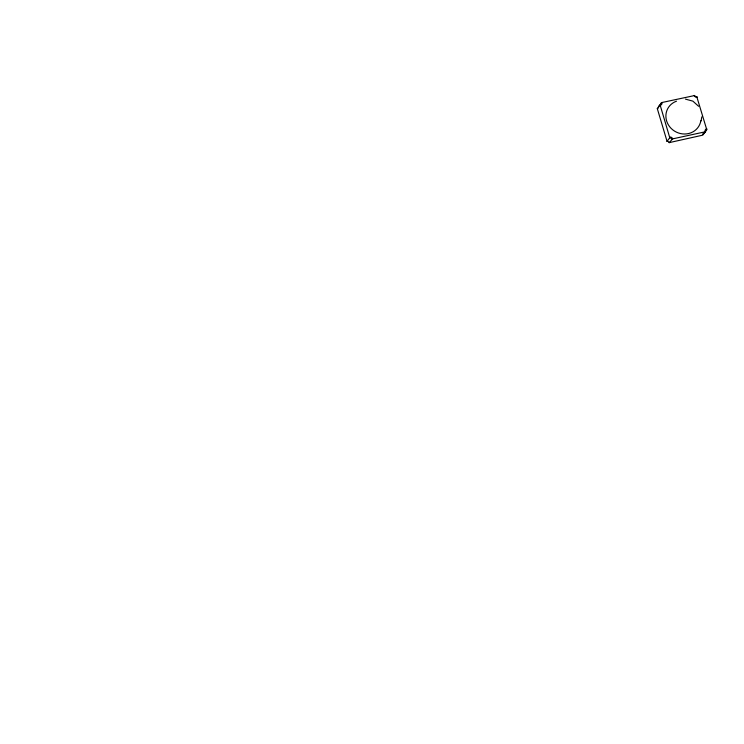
<?xml version="1.0" encoding="UTF-8"?>
<svg xmlns="http://www.w3.org/2000/svg" width="744" height="744" viewBox="0 0 744 744"><rect width="100%" height="100%" fill="white"/><g stroke="black" fill="none" stroke-linecap="round" stroke-linejoin="round"><path stroke-width="1.12" d="M666.977 141.397L669.6 137.984L669.581 137.073L660.216 105.35A2.502 2.325 27 0 0 661.937 102.644L661.063 103.016A1.786 1.655 27 0 1 659.854 104.951L657.296 108.596L667.07 141.379A1.776 1.665 28.9 0 1 669.144 142.643L702.727 135.157L705.582 131.623A1.786 1.665 30 0 1 706.772 129.679L696.803 96.794A1.776 1.646 28.2 0 1 694.719 95.52L661.9 102.523L658.514 106.671A1.767 1.646 27 0 1 658.496 107.508M701.787 116.873L701.136 120.881M669.144 142.662L672.66 138.868L705.61 131.707L705.098 131.493A2.511 2.334 30 0 1 706.772 128.768L706.8 128.768M706.791 129.679L703.908 133.148A1.776 1.655 30.1 0 0 703.489 133.297M657.296 108.596L657.315 108.587A1.767 1.646 27 0 0 658.059 108.196M685.447 99.119L692.878 101.138L698.597 106.29M696.886 96.767L697.165 97.194A2.492 2.316 28.2 0 1 694.245 95.409L694.245 95.409M672.66 138.868L672.65 138.84A2.511 2.353 28.9 0 0 669.712 137.045L669.684 137.965A1.795 1.674 28.9 0 1 671.776 139.24L671.786 139.258M700.857 120.677A17.856 16.619 28.5 0 1 672.716 129.819A17.856 16.619 28.5 0 1 676.51 101.184M702.717 134.236A1.776 1.655 30.1 0 1 703.145 133.539"/></g></svg>
